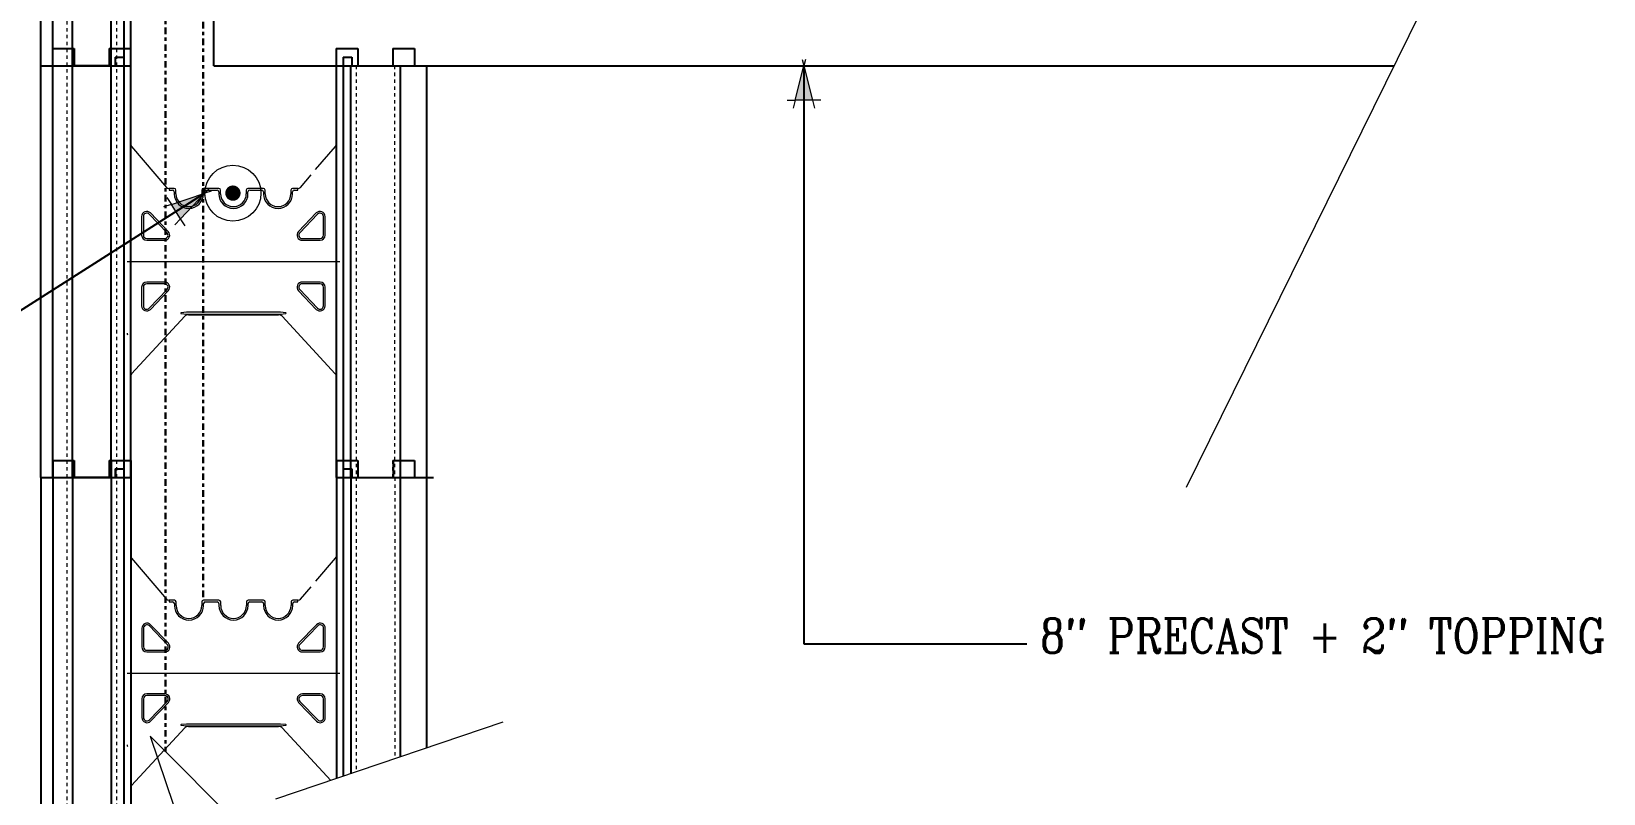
# Model space of a CAD drawing. Header units: inches. Extents: x -91.9 to -17, y 281.8 to 371.9.
# Drawn here: x -66.7 to -20.87, y 313.37 to 335.58 of the extents above; entities that cross this region are included whole.
import ezdxf

# ---------------------------------------------------------------- set-up
doc = ezdxf.new("R2010")
doc.units = ezdxf.units.IN
doc.header["$MEASUREMENT"] = 0
for name, pattern in [('CENTER', [2, 1.25, -0.25, 0.25, -0.25]), ('DASHED2', [0.375, 0.25, -0.125]), ('HIDDEN', [0.375, 0.25, -0.125])]:
    doc.linetypes.add(name, pattern=pattern)
for name, color, linetype, lineweight in [('A2 Hatch', 8, 'Continuous', 9), ('DETAILS', 7, 'Continuous', 13), ('DIM', 3, 'Continuous', 13), ('REBAR', 2, 'CENTER', 30)]:
    doc.layers.add(name, color=color, linetype=linetype, lineweight=lineweight)
doc.styles.add('ARCTEXT', font='arctext.shx', dxfattribs={"width": 0.85})
doc.styles.add('RomanC', font='romanc.shx', dxfattribs={"width": 0.85, "height": 5})
doc.dimstyles.new('ARCTEXT1-4', dxfattribs={"dimtxt": 4, "dimasz": 2, "dimexe": 2, "dimexo": 2, "dimgap": 2, "dimtad": 1, "dimdec": 4, "dimzin": 3, "dimdsep": 46, "dimlunit": 4, "dimtxsty": 'ARCTEXT', "dimblk": 'ARCHTICK', "dimcen": 2, "dimaunit": 1, "dimadec": 0, "dimazin": 0, "dimtfac": 1, "dimtdec": 4, "dimtmove": 2, "dimatfit": 3, "dimldrblk": 'arrow', "dimfxl": 1, "dimtolj": 1, "dimtzin": 0, "dimarcsym": 0})

# ---------------------------------------------------------------- blocks, each defined once
blk = doc.blocks.new('_ArchTick')
at = {"color": 0, "linetype": 'ByBlock', "const_width": 0.15}
blk.add_lwpolyline([(-0.5, -0.5), (0.5, 0.5)], dxfattribs=at)
blk = doc.blocks.new('arrow')
at = {"layer": 'DIM'}
blk.add_hatch(color=253, dxfattribs=at).paths.add_polyline_path([(-2, 0.5), (-2, -0.5), (0, 0)])
at = {"layer": 'DIM', "lineweight": 9}
for points in [[(-2, 0.983), (-2, 0.5), (-2.469, 0.617)], [(0.374, 0.094), (0, 0)], [(0.374, -0.094), (0, 0)], [(-2, -0.983), (-2, -0.5), (-2.469, -0.617)]]:
    blk.add_lwpolyline(points, dxfattribs=at)
at = {"layer": 'DIM', "lineweight": 15}
blk.add_lwpolyline([(0, 0), (-2, -0.5), (-2, 0.5), (0, 0)], dxfattribs=at)

msp = doc.modelspace()

# ---------------------------------------------------------------- hatches: boundary and pattern name
at = {"layer": 'A2 Hatch', "ltscale": 0.15}
h = msp.add_hatch(color=256, dxfattribs=at)
edge = h.paths.add_edge_path()
edge.add_arc((-60.827, 330.868), 0.224, 0, 360)

# ---------------------------------------------------------------- linework, layer by layer
at = {"color": 1}
for p, q in [((-66.434, 345.08), (-66.434, 322.58)), ((-66.084, 345.08), (-66.084, 322.58)), ((-65.509, 345.08), (-65.509, 322.58)), ((-64.384, 345.08), (-64.384, 322.58)), ((-64.009, 345.08), (-64.009, 322.58)), ((-63.809, 345.08), (-63.809, 322.58)), ((-66.084, 335.08), (-65.459, 335.08)), ((-65.459, 335.08), (-65.459, 334.58)), ((-64.434, 335.08), (-64.434, 334.58)), ((-64.434, 335.08), (-63.809, 335.08)), ((-63.809, 335.08), (-63.809, 334.58)), ((-57.813, 335.08), (-57.813, 334.58)), ((-57.813, 335.08), (-57.813, 322.58)), ((-57.813, 335.08), (-57.188, 335.08)), ((-57.188, 335.08), (-57.188, 334.58)), ((-56.163, 335.08), (-56.163, 334.58)), ((-56.163, 335.08), (-55.538, 335.08)), ((-55.538, 335.08), (-55.538, 334.58)), ((-66.434, 334.58), (-63.809, 334.58)), ((-66.434, 334.58), (-64.259, 334.58)), ((-64.384, 334.58), (-65.509, 334.58)), ((-64.259, 334.83), (-64.259, 334.58)), ((-64.259, 334.83), (-64.009, 334.83)), ((-64.009, 334.58), (-63.809, 334.58)), ((-57.813, 334.58), (-55.188, 334.58)), ((-57.813, 334.58), (-57.613, 334.58)), ((-57.613, 334.83), (-57.613, 322.58)), ((-57.613, 334.83), (-57.363, 334.83)), ((-57.398, 334.58), (-55.188, 334.58)), ((-57.398, 334.58), (-57.398, 322.58)), ((-57.363, 334.83), (-57.363, 334.58)), ((-55.953, 334.58), (-55.953, 322.58)), ((-55.188, 334.58), (-55.188, 322.58)), ((-66.084, 323.08), (-65.459, 323.08)), ((-66.08, 323.08), (-65.455, 323.08)), ((-66.08, 323.08), (-66.08, 311.001)), ((-65.505, 323.08), (-65.505, 311.196)), ((-65.459, 323.08), (-65.459, 322.58)), ((-65.455, 323.08), (-65.455, 322.58)), ((-64.434, 323.08), (-64.434, 322.58)), ((-64.434, 323.08), (-63.809, 323.08)), ((-64.43, 323.08), (-64.43, 322.58)), ((-64.43, 323.08), (-63.805, 323.08)), ((-64.38, 323.08), (-64.38, 311.578)), ((-64.259, 322.83), (-64.259, 322.58)), ((-64.259, 322.83), (-64.009, 322.83)), ((-64.255, 322.83), (-64.255, 322.58)), ((-64.255, 322.83), (-64.005, 322.83)), ((-64.005, 322.83), (-64.005, 311.705)), ((-63.809, 323.08), (-63.809, 322.58)), ((-63.805, 323.08), (-63.805, 322.58)), ((-63.805, 323.08), (-63.805, 311.773)), ((-57.813, 323.08), (-57.813, 322.58)), ((-57.809, 323.08), (-57.809, 322.58)), ((-57.809, 323.08), (-57.809, 313.806)), ((-57.809, 323.08), (-57.184, 323.08)), ((-57.609, 322.83), (-57.609, 313.874)), ((-57.609, 322.83), (-57.359, 322.83)), ((-57.359, 322.83), (-57.359, 322.58)), ((-57.184, 323.08), (-57.184, 322.58)), ((-56.159, 323.08), (-56.159, 322.58)), ((-56.159, 323.08), (-55.534, 323.08)), ((-55.534, 323.08), (-55.534, 322.58)), ((-66.434, 322.58), (-64.259, 322.58)), ((-66.434, 322.58), (-63.809, 322.58)), ((-66.43, 322.58), (-63.805, 322.58)), ((-66.43, 322.58), (-66.43, 310.882)), ((-66.43, 322.58), (-64.255, 322.58)), ((-64.384, 322.58), (-65.509, 322.58)), ((-64.38, 322.58), (-65.505, 322.58)), ((-64.009, 322.58), (-63.809, 322.58)), ((-64.005, 322.58), (-63.805, 322.58)), ((-57.813, 322.58), (-55.188, 322.58)), ((-57.809, 322.58), (-55.184, 322.58)), ((-57.809, 322.58), (-57.609, 322.58)), ((-57.394, 322.58), (-55.184, 322.58)), ((-57.394, 322.58), (-57.394, 313.947)), ((-55.949, 322.58), (-55.949, 314.437)), ((-55.184, 322.58), (-54.984, 322.58)), ((-55.184, 322.58), (-55.184, 314.696))]:
    msp.add_line(p, q, dxfattribs=at)
at = {"ltscale": 0.15}
for p, q in [((-61.388, 334.58), (-61.388, 345.08)), ((-65.459, 334.58), (-64.434, 334.58)), ((-61.388, 334.58), (-26.976, 334.58)), ((-65.459, 322.58), (-64.434, 322.58)), ((-65.455, 322.58), (-64.43, 322.58))]:
    msp.add_line(p, q, dxfattribs=at)
at = {"color": 1, "linetype": 'HIDDEN', "ltscale": 0.02}
for p, q in [((-66.084, 335.08), (-65.459, 335.08)), ((-66.084, 335.08), (-66.084, 334.58)), ((-65.459, 335.08), (-65.459, 334.58)), ((-64.434, 335.08), (-64.434, 334.58)), ((-64.434, 335.08), (-63.809, 335.08)), ((-57.813, 335.08), (-57.188, 335.08)), ((-57.188, 335.08), (-57.188, 334.58)), ((-56.163, 335.08), (-56.163, 334.58)), ((-56.163, 335.08), (-55.538, 335.08)), ((-55.538, 335.08), (-55.538, 334.58)), ((-57.613, 334.83), (-57.613, 334.58)), ((-57.613, 334.83), (-57.363, 334.83)), ((-57.363, 334.83), (-57.363, 334.58)), ((-66.084, 323.08), (-65.459, 323.08)), ((-66.084, 323.08), (-66.084, 322.58)), ((-66.08, 323.08), (-65.455, 323.08)), ((-66.08, 323.08), (-66.08, 322.58)), ((-65.459, 323.08), (-65.459, 322.58)), ((-65.455, 323.08), (-65.455, 322.58)), ((-64.434, 323.08), (-64.434, 322.58)), ((-64.434, 323.08), (-63.809, 323.08)), ((-64.43, 323.08), (-64.43, 322.58)), ((-64.43, 323.08), (-63.805, 323.08)), ((-57.813, 323.08), (-57.188, 323.08)), ((-57.809, 323.08), (-57.184, 323.08)), ((-57.613, 322.83), (-57.613, 322.58)), ((-57.613, 322.83), (-57.363, 322.83)), ((-57.609, 322.83), (-57.609, 322.58)), ((-57.609, 322.83), (-57.359, 322.83)), ((-57.363, 322.83), (-57.363, 322.58)), ((-57.359, 322.83), (-57.359, 322.58)), ((-57.188, 323.08), (-57.188, 322.58)), ((-57.184, 323.08), (-57.184, 322.58)), ((-56.163, 323.08), (-56.163, 322.58)), ((-56.163, 323.08), (-55.538, 323.08)), ((-56.159, 323.08), (-56.159, 322.58)), ((-56.159, 323.08), (-55.534, 323.08)), ((-55.538, 323.08), (-55.538, 322.58)), ((-55.534, 323.08), (-55.534, 322.58))]:
    msp.add_line(p, q, dxfattribs=at)
at = {"layer": 'A2 Hatch', "linetype": 'DASHED2', "ltscale": 0.15}
for p, q in [((-65.669, 345.08), (-65.669, 322.58)), ((-64.224, 345.08), (-64.224, 322.58)), ((-57.238, 334.58), (-57.238, 322.58)), ((-56.113, 334.58), (-56.113, 322.58)), ((-65.665, 323.08), (-65.665, 311.142)), ((-64.22, 323.08), (-64.22, 311.632)), ((-57.234, 322.58), (-57.234, 314.001)), ((-56.109, 322.58), (-56.109, 314.383))]:
    msp.add_line(p, q, dxfattribs=at)
at = {"layer": 'A2 Hatch', "ltscale": 0.15}
msp.add_circle((-60.827, 330.868), 0.816, dxfattribs=at)
at = {"layer": 'DETAILS', "color": 6, "lineweight": 20}
for p, q in [((-63.813, 332.312), (-63.813, 332.296)), ((-63.813, 332.296), (-63.813, 325.534)), ((-57.813, 325.534), (-57.813, 332.296)), ((-63.785, 332.226), (-62.768, 331.036)), ((-58.416, 331.555), (-57.841, 332.226)), ((-58.859, 331.036), (-58.549, 331.398)), ((-62.696, 331.005), (-62.688, 331.005)), ((-62.538, 331.005), (-62.696, 331.005)), ((-62.688, 331.005), (-62.688, 330.955)), ((-62.688, 330.955), (-62.588, 330.955)), ((-62.538, 330.905), (-62.538, 330.85)), ((-62.488, 330.85), (-62.488, 330.955)), ((-61.738, 330.955), (-61.738, 330.85)), ((-61.238, 331.005), (-61.688, 331.005)), ((-61.688, 330.85), (-61.688, 330.905)), ((-61.638, 330.955), (-61.288, 330.955)), ((-61.238, 330.905), (-61.238, 330.85)), ((-61.188, 330.85), (-61.188, 330.955)), ((-60.438, 330.955), (-60.438, 330.85)), ((-59.938, 331.005), (-60.388, 331.005)), ((-60.388, 330.85), (-60.388, 330.905)), ((-60.338, 330.955), (-59.988, 330.955)), ((-59.938, 330.905), (-59.938, 330.85)), ((-59.888, 330.85), (-59.888, 330.955)), ((-59.138, 330.955), (-59.138, 330.85)), ((-58.931, 331.005), (-59.088, 331.005)), ((-59.088, 330.85), (-59.088, 330.905)), ((-59.038, 330.955), (-58.938, 330.955)), ((-58.938, 330.955), (-58.938, 331.005)), ((-58.938, 331.005), (-58.931, 331.005)), ((-63.488, 330.186), (-63.488, 329.645)), ((-63.438, 330.186), (-63.438, 329.645)), ((-62.747, 329.715), (-63.266, 330.256)), ((-62.711, 329.749), (-63.23, 330.29)), ((-58.396, 330.29), (-58.916, 329.749)), ((-58.36, 330.256), (-58.88, 329.715)), ((-58.188, 329.645), (-58.188, 330.186)), ((-58.138, 329.645), (-58.138, 330.186)), ((-63.338, 329.545), (-62.819, 329.545)), ((-58.808, 329.545), (-58.288, 329.545)), ((-63.338, 329.495), (-62.819, 329.495)), ((-58.808, 329.495), (-58.288, 329.495)), ((-63.913, 328.875), (-57.713, 328.875)), ((-62.819, 328.275), (-63.338, 328.275)), ((-62.819, 328.225), (-63.338, 328.225)), ((-58.288, 328.275), (-58.808, 328.275)), ((-58.288, 328.225), (-58.808, 328.225)), ((-63.488, 328.125), (-63.488, 327.584)), ((-63.438, 328.125), (-63.438, 327.584)), ((-63.266, 327.515), (-62.747, 328.056)), ((-63.23, 327.481), (-62.711, 328.022)), ((-58.916, 328.022), (-58.396, 327.481)), ((-58.88, 328.056), (-58.36, 327.515)), ((-58.188, 327.584), (-58.188, 328.125)), ((-58.138, 327.584), (-58.138, 328.125)), ((-63.784, 325.605), (-62.232, 327.282)), ((-62.184, 327.395), (-62.34, 327.38)), ((-62.34, 327.361), (-62.184, 327.345)), ((-60.813, 327.395), (-62.184, 327.395)), ((-62.184, 327.345), (-60.813, 327.345)), ((-62.126, 327.325), (-60.813, 327.325)), ((-59.443, 327.395), (-60.813, 327.395)), ((-60.813, 327.345), (-59.443, 327.345)), ((-60.813, 327.325), (-59.5, 327.325)), ((-59.287, 327.38), (-59.443, 327.395)), ((-59.443, 327.345), (-59.287, 327.361)), ((-59.394, 327.282), (-57.843, 325.605)), ((-63.809, 320.312), (-63.809, 320.296)), ((-63.809, 320.296), (-63.809, 313.534)), ((-63.781, 320.226), (-62.763, 319.036)), ((-58.411, 319.555), (-57.837, 320.226)), ((-57.809, 313.806), (-57.809, 320.296)), ((-62.691, 319.005), (-62.684, 319.005)), ((-62.534, 319.005), (-62.691, 319.005)), ((-62.684, 319.005), (-62.684, 318.955)), ((-61.234, 319.005), (-61.684, 319.005)), ((-59.934, 319.005), (-60.384, 319.005)), ((-58.927, 319.005), (-59.084, 319.005)), ((-58.934, 318.955), (-58.934, 319.005)), ((-58.934, 319.005), (-58.927, 319.005)), ((-58.854, 319.036), (-58.545, 319.398)), ((-62.684, 318.955), (-62.584, 318.955)), ((-62.534, 318.905), (-62.534, 318.85)), ((-62.484, 318.85), (-62.484, 318.955)), ((-61.734, 318.955), (-61.734, 318.85)), ((-61.684, 318.85), (-61.684, 318.905)), ((-61.634, 318.955), (-61.284, 318.955)), ((-61.234, 318.905), (-61.234, 318.85)), ((-61.184, 318.85), (-61.184, 318.955)), ((-60.434, 318.955), (-60.434, 318.85)), ((-60.384, 318.85), (-60.384, 318.905)), ((-60.334, 318.955), (-59.984, 318.955)), ((-59.934, 318.905), (-59.934, 318.85)), ((-59.884, 318.85), (-59.884, 318.955)), ((-59.134, 318.955), (-59.134, 318.85)), ((-59.084, 318.85), (-59.084, 318.905)), ((-59.034, 318.955), (-58.934, 318.955)), ((-63.484, 318.186), (-63.484, 317.645)), ((-63.434, 318.186), (-63.434, 317.645)), ((-62.742, 317.715), (-63.262, 318.256)), ((-62.706, 317.749), (-63.226, 318.29)), ((-58.392, 318.29), (-58.912, 317.749)), ((-58.356, 318.256), (-58.875, 317.715)), ((-58.184, 317.645), (-58.184, 318.186)), ((-58.134, 317.645), (-58.134, 318.186)), ((-63.334, 317.545), (-62.815, 317.545)), ((-63.334, 317.495), (-62.815, 317.495)), ((-58.803, 317.545), (-58.284, 317.545)), ((-58.803, 317.495), (-58.284, 317.495)), ((-63.909, 316.875), (-57.709, 316.875)), ((-62.815, 316.275), (-63.334, 316.275)), ((-58.284, 316.275), (-58.803, 316.275)), ((-63.484, 316.125), (-63.484, 315.584)), ((-63.434, 316.125), (-63.434, 315.584)), ((-62.815, 316.225), (-63.334, 316.225)), ((-63.262, 315.515), (-62.742, 316.056)), ((-63.226, 315.481), (-62.706, 316.022)), ((-58.912, 316.022), (-58.392, 315.481)), ((-58.875, 316.056), (-58.356, 315.515)), ((-58.284, 316.225), (-58.803, 316.225)), ((-58.184, 315.584), (-58.184, 316.125)), ((-58.134, 315.584), (-58.134, 316.125)), ((-62.179, 315.395), (-62.335, 315.38)), ((-62.335, 315.361), (-62.179, 315.345)), ((-60.809, 315.395), (-62.179, 315.395)), ((-62.179, 315.345), (-60.809, 315.345)), ((-62.122, 315.325), (-60.809, 315.325)), ((-59.439, 315.395), (-60.809, 315.395)), ((-60.809, 315.345), (-59.439, 315.345)), ((-60.809, 315.325), (-59.496, 315.325)), ((-59.283, 315.38), (-59.439, 315.395)), ((-59.439, 315.345), (-59.283, 315.361)), ((-63.78, 313.605), (-62.228, 315.282)), ((-59.39, 315.282), (-57.973, 313.75))]:
    msp.add_line(p, q, dxfattribs=at)
for centre, radius, start, end in [((-63.713, 332.296), 0.1, 180, 223.8309), ((-57.913, 332.296), 0.1, 316.1691, 360), ((-62.696, 331.105), 0.1, 223.8309, 270), ((-62.588, 330.905), 0.05, 360, 90), ((-62.538, 330.955), 0.05, 0, 90), ((-61.688, 330.955), 0.05, 90, 180), ((-61.638, 330.905), 0.05, 90, 180), ((-61.288, 330.905), 0.05, 360, 90), ((-61.238, 330.955), 0.05, 0, 90), ((-60.388, 330.955), 0.05, 90, 180), ((-60.338, 330.905), 0.05, 90, 180), ((-59.988, 330.905), 0.05, 0, 90), ((-59.938, 330.955), 0.05, 0, 90), ((-59.088, 330.955), 0.05, 90, 180), ((-59.038, 330.905), 0.05, 90, 180), ((-58.931, 331.105), 0.1, 270, 316.1691), ((-62.113, 330.85), 0.425, 180, 360), ((-62.113, 330.85), 0.375, 180, 0), ((-60.813, 330.85), 0.425, 180, 270), ((-60.813, 330.85), 0.375, 180, 270), ((-60.813, 330.85), 0.425, 270, 0), ((-60.813, 330.85), 0.375, 270, 0), ((-59.513, 330.85), 0.425, 180, 0), ((-59.513, 330.85), 0.375, 180, 0), ((-63.338, 330.186), 0.15, 43.8309, 180), ((-63.338, 330.186), 0.1, 43.8309, 180), ((-58.288, 330.186), 0.15, 0, 136.1691), ((-58.288, 330.186), 0.1, 0, 136.1691), ((-63.338, 329.645), 0.15, 180, 270), ((-63.338, 329.645), 0.1, 180, 270), ((-62.819, 329.645), 0.15, 270, 43.8309), ((-62.819, 329.645), 0.1, 270, 43.8309), ((-58.808, 329.645), 0.15, 136.1691, 270), ((-58.808, 329.645), 0.1, 136.1691, 270), ((-58.288, 329.645), 0.15, 270, 0), ((-58.288, 329.645), 0.1, 270, 360), ((-63.338, 328.125), 0.15, 90, 180), ((-63.338, 328.125), 0.1, 90, 180), ((-62.819, 328.125), 0.15, 316.1691, 90), ((-62.819, 328.125), 0.1, 316.1691, 90), ((-58.808, 328.125), 0.15, 90, 223.8309), ((-58.808, 328.125), 0.1, 90, 223.8309), ((-58.288, 328.125), 0.15, 360, 90), ((-58.288, 328.125), 0.1, 0, 90), ((-63.338, 327.584), 0.15, 180, 316.1691), ((-63.338, 327.584), 0.1, 180, 316.1691), ((-62.338, 327.37), 0.01, 97.4099, 262.5901), ((-62.126, 327.175), 0.15, 90, 135), ((-59.5, 327.175), 0.15, 45, 90), ((-59.288, 327.37), 0.01, 277.4099, 82.5901), ((-58.288, 327.584), 0.15, 223.8309, 360), ((-58.288, 327.584), 0.1, 223.8309, 0), ((-63.813, 326.789), 0.1, 180, 209.7449), ((-63.713, 325.534), 0.1, 135, 180), ((-57.913, 325.534), 0.1, 360, 45), ((-63.709, 320.296), 0.1, 180, 223.8309), ((-57.909, 320.296), 0.1, 316.1691, 360), ((-62.691, 319.105), 0.1, 223.8309, 270), ((-62.534, 318.955), 0.05, 0, 90), ((-61.684, 318.955), 0.05, 90, 180), ((-61.234, 318.955), 0.05, 0, 90), ((-60.384, 318.955), 0.05, 90, 180), ((-59.934, 318.955), 0.05, 0, 90), ((-59.084, 318.955), 0.05, 90, 180), ((-58.927, 319.105), 0.1, 270, 316.1691), ((-62.584, 318.905), 0.05, 360, 90), ((-62.109, 318.85), 0.425, 180, 360), ((-62.109, 318.85), 0.375, 180, 0), ((-61.634, 318.905), 0.05, 90, 180), ((-61.284, 318.905), 0.05, 360, 90), ((-60.809, 318.85), 0.425, 180, 270), ((-60.809, 318.85), 0.375, 180, 270), ((-60.809, 318.85), 0.425, 270, 0), ((-60.809, 318.85), 0.375, 270, 0), ((-60.334, 318.905), 0.05, 90, 180), ((-59.984, 318.905), 0.05, 0, 90), ((-59.509, 318.85), 0.425, 180, 0), ((-59.509, 318.85), 0.375, 180, 0), ((-59.034, 318.905), 0.05, 90, 180), ((-63.334, 318.186), 0.15, 43.8309, 180), ((-63.334, 318.186), 0.1, 43.8309, 180), ((-58.284, 318.186), 0.15, 0, 136.1691), ((-58.284, 318.186), 0.1, 0, 136.1691), ((-63.334, 317.645), 0.15, 180, 270), ((-63.334, 317.645), 0.1, 180, 270), ((-62.815, 317.645), 0.15, 270, 43.8309), ((-62.815, 317.645), 0.1, 270, 43.8309), ((-58.803, 317.645), 0.15, 136.1691, 270), ((-58.803, 317.645), 0.1, 136.1691, 270), ((-58.284, 317.645), 0.15, 270, 0), ((-58.284, 317.645), 0.1, 270, 360), ((-63.334, 316.125), 0.15, 90, 180), ((-62.815, 316.125), 0.15, 316.1691, 90), ((-58.803, 316.125), 0.15, 90, 223.8309), ((-58.284, 316.125), 0.15, 360, 90), ((-63.334, 316.125), 0.1, 90, 180), ((-62.815, 316.125), 0.1, 316.1691, 90), ((-58.803, 316.125), 0.1, 90, 223.8309), ((-58.284, 316.125), 0.1, 0, 90), ((-63.334, 315.584), 0.15, 180, 316.1691), ((-63.334, 315.584), 0.1, 180, 316.1691), ((-62.334, 315.37), 0.01, 97.4099, 262.5901), ((-62.122, 315.175), 0.15, 90, 135), ((-59.496, 315.175), 0.15, 45, 90), ((-59.284, 315.37), 0.01, 277.4099, 82.5901), ((-58.284, 315.584), 0.15, 223.8309, 360), ((-58.284, 315.584), 0.1, 223.8309, 0), ((-63.809, 314.789), 0.1, 180, 209.7449), ((-63.709, 313.534), 0.1, 135, 180)]:
    msp.add_arc(centre, radius, start, end, dxfattribs=at)
at = {"layer": 'DIM'}
for p, q in [((-26.205, 336.142), (-33.042, 322.288)), ((-52.957, 315.452), (-59.584, 313.204)), ((-63.244, 315.04), (-62.308, 312.28)), ((-58.648, 310.444), (-63.244, 315.04))]:
    msp.add_line(p, q, dxfattribs=at)
at = {"layer": 'REBAR', "ltscale": 0.15}
for p, q in [((-62.788, 369.329), (-62.788, 314.585)), ((-61.693, 319.096), (-61.693, 337.096))]:
    msp.add_line(p, q, dxfattribs=at)

# ---------------------------------------------------------------- texts
at = {"layer": 'DIM', "color": 3, "insert": (-37.3, 318.471), "char_height": 1, "width": 22.68955, "attachment_point": 1, "style": 'RomanC'}
msp.add_mtext('8" PRECAST + 2" TOPPING ', dxfattribs=at)

# ---------------------------------------------------------------- leaders
at = {"layer": 'DIM'}
for points in [[(-44.182, 334.58), (-44.185, 317.732), (-37.681, 317.732)], [(-61.643, 330.868), (-75.775, 321.864), (-76.775, 321.864)]]:
    msp.add_leader(points, dimstyle='ARCTEXT1-4', override={"dimasz": 0.5, "dimtad": 0}, dxfattribs=at)

doc.saveas('drawing.dxf')
